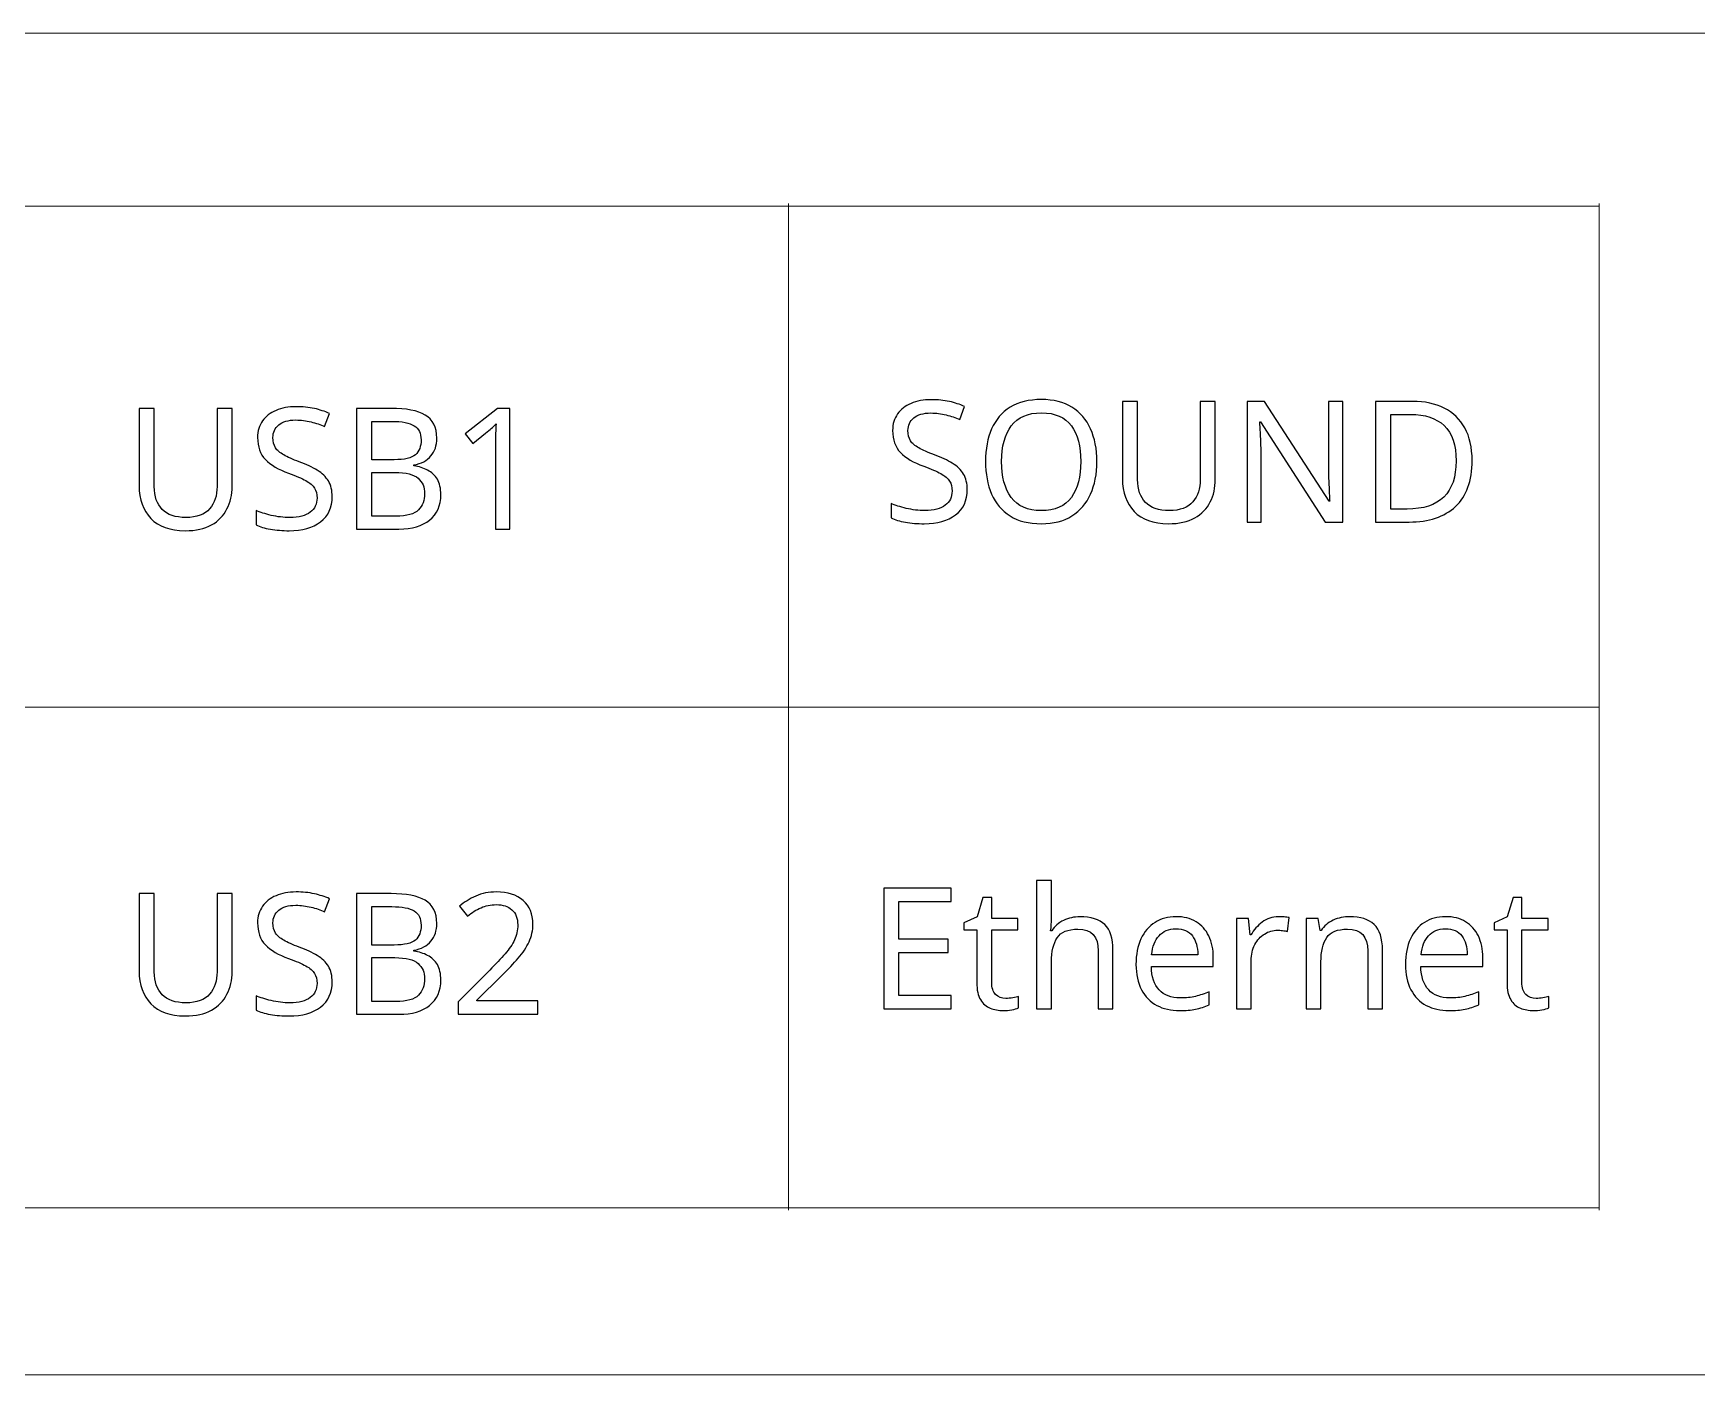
# Model space of a CAD drawing. Header units: inches. Extents: x -6.7 to 20.3, y -5.6 to 12.6.
# Drawn here: x -0.03 to 2.158, y 7.423 to 9.187 of the extents above; entities that cross this region are included whole.
import ezdxf

# ---------------------------------------------------------------- set-up
doc = ezdxf.new("R2010")
doc.units = ezdxf.units.IN
doc.header["$MEASUREMENT"] = 0
doc.layers.add('Layer 1', color=7, linetype='Continuous')

msp = doc.modelspace()

# ---------------------------------------------------------------- linework, layer by layer
at = {"layer": 'Layer 1', "color": 253, "lineweight": 18}
msp.add_lwpolyline([(-6.2482, 7.4233), (6.3502, 7.4233), (6.3502, 9.1872), (-6.2482, 9.1872), (-6.2482, 7.4233)], close=True, dxfattribs=at)
at = {"layer": 'Layer 1', "color": 250, "lineweight": 18}
for points, knots in [([(-1.9894, 8.9597), (-1.9894, 8.9597), (-1.9865, 8.9597), (-1.9865, 8.9597), (-1.9865, 8.9597), (-0.9831, 8.9597), (-0.9831, 8.9597), (-0.9831, 8.9597), (0.0204, 8.9597), (0.0204, 8.9597), (0.0204, 8.9597), (1.0238, 8.9597), (1.0238, 8.9597), (1.0238, 8.9597), (2.0273, 8.9597), (2.0273, 8.9597), (2.0273, 8.9597), (2.0302, 8.9597), (2.0302, 8.9597)], [0, 0, 0, 0, 0.166667, 0.166667, 0.166667, 0.333333, 0.333333, 0.333333, 0.5, 0.5, 0.5, 0.666667, 0.666667, 0.666667, 0.833333, 0.833333, 0.833333, 1, 1, 1, 1]), ([(0.9639, 7.6395), (0.9639, 7.6395), (0.9639, 7.6429), (0.9639, 7.6429), (0.9639, 7.6429), (0.9639, 8.3013), (0.9639, 8.3013), (0.9639, 8.3013), (0.9639, 8.9597), (0.9639, 8.9597), (0.9639, 8.9597), (0.9639, 8.9632), (0.9639, 8.9632)], [0, 0, 0, 0, 0.25, 0.25, 0.25, 0.5, 0.5, 0.5, 0.75, 0.75, 0.75, 1, 1, 1, 1]), ([(2.0302, 7.6395), (2.0302, 7.6395), (2.0302, 7.6429), (2.0302, 7.6429), (2.0302, 7.6429), (2.0302, 8.3013), (2.0302, 8.3013), (2.0302, 8.3013), (2.0302, 8.9597), (2.0302, 8.9597), (2.0302, 8.9597), (2.0302, 8.9632), (2.0302, 8.9632)], [0, 0, 0, 0, 0.25, 0.25, 0.25, 0.5, 0.5, 0.5, 0.75, 0.75, 0.75, 1, 1, 1, 1]), ([(-1.9894, 8.3013), (-1.9894, 8.3013), (-1.9865, 8.3013), (-1.9865, 8.3013), (-1.9865, 8.3013), (-0.9831, 8.3013), (-0.9831, 8.3013), (-0.9831, 8.3013), (0.0204, 8.3013), (0.0204, 8.3013), (0.0204, 8.3013), (1.0238, 8.3013), (1.0238, 8.3013), (1.0238, 8.3013), (2.0273, 8.3013), (2.0273, 8.3013), (2.0273, 8.3013), (2.0302, 8.3013), (2.0302, 8.3013)], [0, 0, 0, 0, 0.166667, 0.166667, 0.166667, 0.333333, 0.333333, 0.333333, 0.5, 0.5, 0.5, 0.666667, 0.666667, 0.666667, 0.833333, 0.833333, 0.833333, 1, 1, 1, 1]), ([(-1.9894, 7.6429), (-1.9894, 7.6429), (-1.9865, 7.6429), (-1.9865, 7.6429), (-1.9865, 7.6429), (-0.9831, 7.6429), (-0.9831, 7.6429), (-0.9831, 7.6429), (0.0204, 7.6429), (0.0204, 7.6429), (0.0204, 7.6429), (1.0238, 7.6429), (1.0238, 7.6429), (1.0238, 7.6429), (2.0273, 7.6429), (2.0273, 7.6429), (2.0273, 7.6429), (2.0302, 7.6429), (2.0302, 7.6429)], [0, 0, 0, 0, 0.166667, 0.166667, 0.166667, 0.333333, 0.333333, 0.333333, 0.5, 0.5, 0.5, 0.666667, 0.666667, 0.666667, 0.833333, 0.833333, 0.833333, 1, 1, 1, 1])]:
    msp.add_open_spline(points, degree=3, knots=knots, dxfattribs=at)
at = {"layer": 'Layer 1', "color": 250}
for points, knots in [([(0.2319, 8.5913), (0.2319, 8.5804), (0.2296, 8.5705), (0.2252, 8.5617), (0.2207, 8.5529), (0.214, 8.5459), (0.2049, 8.5408), (0.1957, 8.5357), (0.1842, 8.5331), (0.1701, 8.5331), (0.1504, 8.5331), (0.1354, 8.5385), (0.1251, 8.5492), (0.1148, 8.56), (0.1096, 8.5742), (0.1096, 8.5918), (0.1096, 8.5918), (0.1096, 8.694), (0.1096, 8.694), (0.1096, 8.694), (0.1296, 8.694), (0.1296, 8.694), (0.1296, 8.694), (0.1296, 8.5911), (0.1296, 8.5911), (0.1296, 8.5782), (0.1331, 8.5682), (0.14, 8.5611), (0.1469, 8.554), (0.1573, 8.5505), (0.1712, 8.5505), (0.1856, 8.5505), (0.196, 8.5543), (0.2024, 8.5619), (0.2089, 8.5695), (0.2121, 8.5793), (0.2121, 8.5913), (0.2121, 8.5913), (0.2121, 8.694), (0.2121, 8.694), (0.2121, 8.694), (0.2319, 8.694), (0.2319, 8.694), (0.2319, 8.694), (0.2319, 8.5913), (0.2319, 8.5913)], [0, 0, 0, 0, 0.066667, 0.066667, 0.066667, 0.133333, 0.133333, 0.133333, 0.2, 0.2, 0.2, 0.266667, 0.266667, 0.266667, 0.333333, 0.333333, 0.333333, 0.4, 0.4, 0.4, 0.466667, 0.466667, 0.466667, 0.533333, 0.533333, 0.533333, 0.6, 0.6, 0.6, 0.666667, 0.666667, 0.666667, 0.733333, 0.733333, 0.733333, 0.8, 0.8, 0.8, 0.866667, 0.866667, 0.866667, 0.933333, 0.933333, 0.933333, 1, 1, 1, 1]), ([(0.3636, 8.5778), (0.3636, 8.5637), (0.3585, 8.5527), (0.3483, 8.5449), (0.3381, 8.537), (0.3243, 8.5331), (0.307, 8.5331), (0.2981, 8.5331), (0.2899, 8.5338), (0.2823, 8.5351), (0.2747, 8.5365), (0.2684, 8.5383), (0.2634, 8.5407), (0.2634, 8.5407), (0.2634, 8.5598), (0.2634, 8.5598), (0.2687, 8.5574), (0.2754, 8.5553), (0.2833, 8.5533), (0.2912, 8.5514), (0.2994, 8.5505), (0.3079, 8.5505), (0.3197, 8.5505), (0.3286, 8.5527), (0.3346, 8.5573), (0.3406, 8.5619), (0.3436, 8.5682), (0.3436, 8.576), (0.3436, 8.5812), (0.3425, 8.5856), (0.3403, 8.5891), (0.3381, 8.5927), (0.3343, 8.596), (0.3289, 8.599), (0.3234, 8.602), (0.3159, 8.6053), (0.3063, 8.6087), (0.2928, 8.6136), (0.2826, 8.6196), (0.2757, 8.6267), (0.2689, 8.6338), (0.2654, 8.6435), (0.2654, 8.6558), (0.2654, 8.6642), (0.2676, 8.6715), (0.2719, 8.6775), (0.2762, 8.6835), (0.2821, 8.6881), (0.2897, 8.6913), (0.2974, 8.6946), (0.3062, 8.6962), (0.3161, 8.6962), (0.3248, 8.6962), (0.3328, 8.6954), (0.3401, 8.6938), (0.3473, 8.6922), (0.3539, 8.69), (0.3599, 8.6873), (0.3599, 8.6873), (0.3536, 8.6702), (0.3536, 8.6702), (0.3482, 8.6726), (0.3422, 8.6746), (0.3357, 8.6762), (0.3293, 8.6779), (0.3226, 8.6787), (0.3156, 8.6787), (0.3057, 8.6787), (0.2982, 8.6766), (0.2932, 8.6723), (0.2882, 8.6681), (0.2856, 8.6625), (0.2856, 8.6556), (0.2856, 8.6502), (0.2867, 8.6458), (0.289, 8.6422), (0.2912, 8.6387), (0.2948, 8.6355), (0.2999, 8.6327), (0.3049, 8.6299), (0.3117, 8.6268), (0.3203, 8.6236), (0.3296, 8.6202), (0.3375, 8.6165), (0.344, 8.6126), (0.3504, 8.6086), (0.3553, 8.6039), (0.3586, 8.5985), (0.362, 8.593), (0.3636, 8.5861), (0.3636, 8.5778)], [0, 0, 0, 0, 0.033333, 0.033333, 0.033333, 0.066667, 0.066667, 0.066667, 0.1, 0.1, 0.1, 0.133333, 0.133333, 0.133333, 0.166667, 0.166667, 0.166667, 0.2, 0.2, 0.2, 0.233333, 0.233333, 0.233333, 0.266667, 0.266667, 0.266667, 0.3, 0.3, 0.3, 0.333333, 0.333333, 0.333333, 0.366667, 0.366667, 0.366667, 0.4, 0.4, 0.4, 0.433333, 0.433333, 0.433333, 0.466667, 0.466667, 0.466667, 0.5, 0.5, 0.5, 0.533333, 0.533333, 0.533333, 0.566667, 0.566667, 0.566667, 0.6, 0.6, 0.6, 0.633333, 0.633333, 0.633333, 0.666667, 0.666667, 0.666667, 0.7, 0.7, 0.7, 0.733333, 0.733333, 0.733333, 0.766667, 0.766667, 0.766667, 0.8, 0.8, 0.8, 0.833333, 0.833333, 0.833333, 0.866667, 0.866667, 0.866667, 0.9, 0.9, 0.9, 0.933333, 0.933333, 0.933333, 0.966667, 0.966667, 0.966667, 1, 1, 1, 1]), ([(0.441, 8.694), (0.4608, 8.694), (0.4758, 8.6911), (0.486, 8.6852), (0.4961, 8.6794), (0.5012, 8.6692), (0.5012, 8.6547), (0.5012, 8.6453), (0.4986, 8.6376), (0.4934, 8.6315), (0.4882, 8.6253), (0.4807, 8.6213), (0.471, 8.6196), (0.471, 8.6196), (0.471, 8.6185), (0.471, 8.6185), (0.4776, 8.6174), (0.4837, 8.6155), (0.4891, 8.6127), (0.4945, 8.6099), (0.4987, 8.6059), (0.5019, 8.6007), (0.505, 8.5955), (0.5065, 8.5887), (0.5065, 8.5805), (0.5065, 8.5661), (0.5016, 8.555), (0.4917, 8.5471), (0.4819, 8.5393), (0.4684, 8.5353), (0.4514, 8.5353), (0.4514, 8.5353), (0.3956, 8.5353), (0.3956, 8.5353), (0.3956, 8.5353), (0.3956, 8.694), (0.3956, 8.694), (0.3956, 8.694), (0.441, 8.694), (0.441, 8.694)], [0, 0, 0, 0, 0.076923, 0.076923, 0.076923, 0.153846, 0.153846, 0.153846, 0.230769, 0.230769, 0.230769, 0.307692, 0.307692, 0.307692, 0.384615, 0.384615, 0.384615, 0.461538, 0.461538, 0.461538, 0.538462, 0.538462, 0.538462, 0.615385, 0.615385, 0.615385, 0.692308, 0.692308, 0.692308, 0.769231, 0.769231, 0.769231, 0.846154, 0.846154, 0.846154, 0.923077, 0.923077, 0.923077, 1, 1, 1, 1]), ([(0.5974, 8.5353), (0.5974, 8.5353), (0.5783, 8.5353), (0.5783, 8.5353), (0.5783, 8.5353), (0.5783, 8.6462), (0.5783, 8.6462), (0.5783, 8.6526), (0.5784, 8.6577), (0.5785, 8.6616), (0.5787, 8.6654), (0.5789, 8.6694), (0.5792, 8.6736), (0.5768, 8.6712), (0.5747, 8.6692), (0.5727, 8.6676), (0.5708, 8.6659), (0.5684, 8.6639), (0.5654, 8.6613), (0.5654, 8.6613), (0.5485, 8.6476), (0.5485, 8.6476), (0.5485, 8.6476), (0.5383, 8.6607), (0.5383, 8.6607), (0.5383, 8.6607), (0.5812, 8.694), (0.5812, 8.694), (0.5812, 8.694), (0.5974, 8.694), (0.5974, 8.694), (0.5974, 8.694), (0.5974, 8.5353), (0.5974, 8.5353)], [0, 0, 0, 0, 0.090909, 0.090909, 0.090909, 0.181818, 0.181818, 0.181818, 0.272727, 0.272727, 0.272727, 0.363636, 0.363636, 0.363636, 0.454545, 0.454545, 0.454545, 0.545455, 0.545455, 0.545455, 0.636364, 0.636364, 0.636364, 0.727273, 0.727273, 0.727273, 0.818182, 0.818182, 0.818182, 0.909091, 0.909091, 0.909091, 1, 1, 1, 1]), ([(1.1989, 8.587), (1.1989, 8.5729), (1.1938, 8.5619), (1.1836, 8.5541), (1.1734, 8.5462), (1.1596, 8.5423), (1.1422, 8.5423), (1.1334, 8.5423), (1.1251, 8.543), (1.1176, 8.5443), (1.11, 8.5456), (1.1037, 8.5475), (1.0987, 8.5499), (1.0987, 8.5499), (1.0987, 8.569), (1.0987, 8.569), (1.104, 8.5666), (1.1106, 8.5645), (1.1186, 8.5625), (1.1265, 8.5606), (1.1347, 8.5596), (1.1431, 8.5596), (1.155, 8.5596), (1.1639, 8.5619), (1.1699, 8.5665), (1.1759, 8.5711), (1.1789, 8.5774), (1.1789, 8.5852), (1.1789, 8.5904), (1.1778, 8.5948), (1.1756, 8.5983), (1.1734, 8.6019), (1.1695, 8.6052), (1.1641, 8.6082), (1.1587, 8.6112), (1.1512, 8.6145), (1.1416, 8.6179), (1.1281, 8.6228), (1.1179, 8.6288), (1.111, 8.6359), (1.1041, 8.643), (1.1007, 8.6527), (1.1007, 8.665), (1.1007, 8.6734), (1.1028, 8.6806), (1.1071, 8.6866), (1.1114, 8.6926), (1.1174, 8.6973), (1.125, 8.7005), (1.1326, 8.7038), (1.1414, 8.7054), (1.1514, 8.7054), (1.1601, 8.7054), (1.1681, 8.7046), (1.1754, 8.703), (1.1826, 8.7014), (1.1892, 8.6992), (1.1951, 8.6965), (1.1951, 8.6965), (1.1889, 8.6794), (1.1889, 8.6794), (1.1834, 8.6818), (1.1775, 8.6838), (1.171, 8.6854), (1.1646, 8.6871), (1.1579, 8.6879), (1.1509, 8.6879), (1.141, 8.6879), (1.1335, 8.6858), (1.1285, 8.6815), (1.1234, 8.6773), (1.1209, 8.6717), (1.1209, 8.6648), (1.1209, 8.6594), (1.122, 8.655), (1.1242, 8.6514), (1.1265, 8.6479), (1.1301, 8.6447), (1.1351, 8.6419), (1.1402, 8.6391), (1.147, 8.636), (1.1556, 8.6328), (1.1649, 8.6294), (1.1728, 8.6257), (1.1792, 8.6218), (1.1857, 8.6178), (1.1906, 8.6131), (1.1939, 8.6076), (1.1972, 8.6022), (1.1989, 8.5953), (1.1989, 8.587)], [0, 0, 0, 0, 0.033333, 0.033333, 0.033333, 0.066667, 0.066667, 0.066667, 0.1, 0.1, 0.1, 0.133333, 0.133333, 0.133333, 0.166667, 0.166667, 0.166667, 0.2, 0.2, 0.2, 0.233333, 0.233333, 0.233333, 0.266667, 0.266667, 0.266667, 0.3, 0.3, 0.3, 0.333333, 0.333333, 0.333333, 0.366667, 0.366667, 0.366667, 0.4, 0.4, 0.4, 0.433333, 0.433333, 0.433333, 0.466667, 0.466667, 0.466667, 0.5, 0.5, 0.5, 0.533333, 0.533333, 0.533333, 0.566667, 0.566667, 0.566667, 0.6, 0.6, 0.6, 0.633333, 0.633333, 0.633333, 0.666667, 0.666667, 0.666667, 0.7, 0.7, 0.7, 0.733333, 0.733333, 0.733333, 0.766667, 0.766667, 0.766667, 0.8, 0.8, 0.8, 0.833333, 0.833333, 0.833333, 0.866667, 0.866667, 0.866667, 0.9, 0.9, 0.9, 0.933333, 0.933333, 0.933333, 0.966667, 0.966667, 0.966667, 1, 1, 1, 1]), ([(1.3694, 8.6241), (1.3694, 8.6076), (1.3666, 8.5933), (1.361, 8.5811), (1.3555, 8.5689), (1.3473, 8.5594), (1.3365, 8.5525), (1.3256, 8.5457), (1.3122, 8.5423), (1.2962, 8.5423), (1.2798, 8.5423), (1.2661, 8.5457), (1.2552, 8.5525), (1.2444, 8.5594), (1.2362, 8.5689), (1.2309, 8.5812), (1.2256, 8.5935), (1.2229, 8.6079), (1.2229, 8.6243), (1.2229, 8.6406), (1.2256, 8.6548), (1.2309, 8.667), (1.2362, 8.6791), (1.2444, 8.6886), (1.2552, 8.6954), (1.2661, 8.7022), (1.2799, 8.7056), (1.2965, 8.7056), (1.3123, 8.7056), (1.3256, 8.7023), (1.3365, 8.6955), (1.3473, 8.6888), (1.3555, 8.6793), (1.361, 8.6671), (1.3666, 8.6549), (1.3694, 8.6405), (1.3694, 8.6241)], [0, 0, 0, 0, 0.083333, 0.083333, 0.083333, 0.166667, 0.166667, 0.166667, 0.25, 0.25, 0.25, 0.333333, 0.333333, 0.333333, 0.416667, 0.416667, 0.416667, 0.5, 0.5, 0.5, 0.583333, 0.583333, 0.583333, 0.666667, 0.666667, 0.666667, 0.75, 0.75, 0.75, 0.833333, 0.833333, 0.833333, 0.916667, 0.916667, 0.916667, 1, 1, 1, 1]), ([(1.244, 8.6241), (1.244, 8.6041), (1.2482, 8.5884), (1.2567, 8.5769), (1.2651, 8.5654), (1.2783, 8.5596), (1.2962, 8.5596), (1.3143, 8.5596), (1.3275, 8.5654), (1.3358, 8.5769), (1.3441, 8.5884), (1.3482, 8.6041), (1.3482, 8.6241), (1.3482, 8.6441), (1.3441, 8.6598), (1.3358, 8.6711), (1.3275, 8.6824), (1.3144, 8.6881), (1.2965, 8.6881), (1.2785, 8.6881), (1.2653, 8.6824), (1.2568, 8.6711), (1.2483, 8.6598), (1.244, 8.6441), (1.244, 8.6241)], [0, 0, 0, 0, 0.125, 0.125, 0.125, 0.25, 0.25, 0.25, 0.375, 0.375, 0.375, 0.5, 0.5, 0.5, 0.625, 0.625, 0.625, 0.75, 0.75, 0.75, 0.875, 0.875, 0.875, 1, 1, 1, 1]), ([(1.5251, 8.6005), (1.5251, 8.5896), (1.5229, 8.5797), (1.5185, 8.5709), (1.514, 8.5621), (1.5072, 8.5551), (1.4981, 8.55), (1.489, 8.5449), (1.4774, 8.5423), (1.4634, 8.5423), (1.4436, 8.5423), (1.4286, 8.5477), (1.4184, 8.5584), (1.4081, 8.5692), (1.4029, 8.5834), (1.4029, 8.601), (1.4029, 8.601), (1.4029, 8.7032), (1.4029, 8.7032), (1.4029, 8.7032), (1.4229, 8.7032), (1.4229, 8.7032), (1.4229, 8.7032), (1.4229, 8.6003), (1.4229, 8.6003), (1.4229, 8.5874), (1.4264, 8.5774), (1.4332, 8.5703), (1.4401, 8.5632), (1.4505, 8.5596), (1.4645, 8.5596), (1.4788, 8.5596), (1.4892, 8.5635), (1.4957, 8.5711), (1.5021, 8.5787), (1.5054, 8.5885), (1.5054, 8.6005), (1.5054, 8.6005), (1.5054, 8.7032), (1.5054, 8.7032), (1.5054, 8.7032), (1.5251, 8.7032), (1.5251, 8.7032), (1.5251, 8.7032), (1.5251, 8.6005), (1.5251, 8.6005)], [0, 0, 0, 0, 0.066667, 0.066667, 0.066667, 0.133333, 0.133333, 0.133333, 0.2, 0.2, 0.2, 0.266667, 0.266667, 0.266667, 0.333333, 0.333333, 0.333333, 0.4, 0.4, 0.4, 0.466667, 0.466667, 0.466667, 0.533333, 0.533333, 0.533333, 0.6, 0.6, 0.6, 0.666667, 0.666667, 0.666667, 0.733333, 0.733333, 0.733333, 0.8, 0.8, 0.8, 0.866667, 0.866667, 0.866667, 0.933333, 0.933333, 0.933333, 1, 1, 1, 1]), ([(1.6927, 8.5445), (1.6927, 8.5445), (1.6694, 8.5445), (1.6694, 8.5445), (1.6694, 8.5445), (1.5845, 8.6763), (1.5845, 8.6763), (1.5845, 8.6763), (1.5836, 8.6763), (1.5836, 8.6763), (1.5839, 8.6711), (1.5842, 8.6647), (1.5847, 8.657), (1.5851, 8.6493), (1.5854, 8.6414), (1.5854, 8.6332), (1.5854, 8.6332), (1.5854, 8.5445), (1.5854, 8.5445), (1.5854, 8.5445), (1.5669, 8.5445), (1.5669, 8.5445), (1.5669, 8.5445), (1.5669, 8.7032), (1.5669, 8.7032), (1.5669, 8.7032), (1.59, 8.7032), (1.59, 8.7032), (1.59, 8.7032), (1.6747, 8.5719), (1.6747, 8.5719), (1.6747, 8.5719), (1.6756, 8.5719), (1.6756, 8.5719), (1.6754, 8.5742), (1.6752, 8.5778), (1.675, 8.5825), (1.6748, 8.5873), (1.6746, 8.5925), (1.6744, 8.5981), (1.6741, 8.6037), (1.674, 8.6089), (1.674, 8.6136), (1.674, 8.6136), (1.674, 8.7032), (1.674, 8.7032), (1.674, 8.7032), (1.6927, 8.7032), (1.6927, 8.7032), (1.6927, 8.7032), (1.6927, 8.5445), (1.6927, 8.5445)], [0, 0, 0, 0, 0.058824, 0.058824, 0.058824, 0.117647, 0.117647, 0.117647, 0.176471, 0.176471, 0.176471, 0.235294, 0.235294, 0.235294, 0.294118, 0.294118, 0.294118, 0.352941, 0.352941, 0.352941, 0.411765, 0.411765, 0.411765, 0.470588, 0.470588, 0.470588, 0.529412, 0.529412, 0.529412, 0.588235, 0.588235, 0.588235, 0.647059, 0.647059, 0.647059, 0.705882, 0.705882, 0.705882, 0.764706, 0.764706, 0.764706, 0.823529, 0.823529, 0.823529, 0.882353, 0.882353, 0.882353, 0.941176, 0.941176, 0.941176, 1, 1, 1, 1]), ([(1.8629, 8.6254), (1.8629, 8.5986), (1.8556, 8.5784), (1.841, 8.5649), (1.8264, 8.5513), (1.8061, 8.5445), (1.78, 8.5445), (1.78, 8.5445), (1.7358, 8.5445), (1.7358, 8.5445), (1.7358, 8.5445), (1.7358, 8.7032), (1.7358, 8.7032), (1.7358, 8.7032), (1.7847, 8.7032), (1.7847, 8.7032), (1.8007, 8.7032), (1.8145, 8.7002), (1.8262, 8.6943), (1.8379, 8.6884), (1.847, 8.6797), (1.8533, 8.6682), (1.8597, 8.6567), (1.8629, 8.6425), (1.8629, 8.6254)], [0, 0, 0, 0, 0.125, 0.125, 0.125, 0.25, 0.25, 0.25, 0.375, 0.375, 0.375, 0.5, 0.5, 0.5, 0.625, 0.625, 0.625, 0.75, 0.75, 0.75, 0.875, 0.875, 0.875, 1, 1, 1, 1]), ([(1.8418, 8.6248), (1.8418, 8.6459), (1.8366, 8.6615), (1.8261, 8.6713), (1.8157, 8.6812), (1.8009, 8.6861), (1.7818, 8.6861), (1.7818, 8.6861), (1.7558, 8.6861), (1.7558, 8.6861), (1.7558, 8.6861), (1.7558, 8.5616), (1.7558, 8.5616), (1.7558, 8.5616), (1.7773, 8.5616), (1.7773, 8.5616), (1.8203, 8.5616), (1.8418, 8.5827), (1.8418, 8.6248)], [0, 0, 0, 0, 0.166667, 0.166667, 0.166667, 0.333333, 0.333333, 0.333333, 0.5, 0.5, 0.5, 0.666667, 0.666667, 0.666667, 0.833333, 0.833333, 0.833333, 1, 1, 1, 1]), ([(0.445, 8.6265), (0.4586, 8.6265), (0.4679, 8.6286), (0.473, 8.633), (0.478, 8.6374), (0.4805, 8.6439), (0.4805, 8.6525), (0.4805, 8.6612), (0.4774, 8.6675), (0.4713, 8.6712), (0.4652, 8.675), (0.4553, 8.6769), (0.4419, 8.6769), (0.4419, 8.6769), (0.4156, 8.6769), (0.4156, 8.6769), (0.4156, 8.6769), (0.4156, 8.6265), (0.4156, 8.6265), (0.4156, 8.6265), (0.445, 8.6265), (0.445, 8.6265)], [0, 0, 0, 0, 0.142857, 0.142857, 0.142857, 0.285714, 0.285714, 0.285714, 0.428571, 0.428571, 0.428571, 0.571429, 0.571429, 0.571429, 0.714286, 0.714286, 0.714286, 0.857143, 0.857143, 0.857143, 1, 1, 1, 1]), ([(0.4156, 8.6098), (0.4156, 8.6098), (0.4156, 8.5522), (0.4156, 8.5522), (0.4156, 8.5522), (0.4476, 8.5522), (0.4476, 8.5522), (0.4617, 8.5522), (0.4715, 8.555), (0.477, 8.5605), (0.4824, 8.5659), (0.4852, 8.5731), (0.4852, 8.582), (0.4852, 8.5903), (0.4823, 8.597), (0.4766, 8.6021), (0.4709, 8.6072), (0.4607, 8.6098), (0.4461, 8.6098), (0.4461, 8.6098), (0.4156, 8.6098), (0.4156, 8.6098)], [0, 0, 0, 0, 0.142857, 0.142857, 0.142857, 0.285714, 0.285714, 0.285714, 0.428571, 0.428571, 0.428571, 0.571429, 0.571429, 0.571429, 0.714286, 0.714286, 0.714286, 0.857143, 0.857143, 0.857143, 1, 1, 1, 1]), ([(0.2319, 7.9532), (0.2319, 7.9423), (0.2296, 7.9324), (0.2252, 7.9236), (0.2207, 7.9147), (0.214, 7.9078), (0.2049, 7.9027), (0.1957, 7.8976), (0.1842, 7.895), (0.1701, 7.895), (0.1504, 7.895), (0.1354, 7.9004), (0.1251, 7.9111), (0.1148, 7.9219), (0.1096, 7.936), (0.1096, 7.9537), (0.1096, 7.9537), (0.1096, 8.0559), (0.1096, 8.0559), (0.1096, 8.0559), (0.1296, 8.0559), (0.1296, 8.0559), (0.1296, 8.0559), (0.1296, 7.953), (0.1296, 7.953), (0.1296, 7.9401), (0.1331, 7.9301), (0.14, 7.923), (0.1469, 7.9159), (0.1573, 7.9123), (0.1712, 7.9123), (0.1856, 7.9123), (0.196, 7.9161), (0.2024, 7.9238), (0.2089, 7.9314), (0.2121, 7.9412), (0.2121, 7.9532), (0.2121, 7.9532), (0.2121, 8.0559), (0.2121, 8.0559), (0.2121, 8.0559), (0.2319, 8.0559), (0.2319, 8.0559), (0.2319, 8.0559), (0.2319, 7.9532), (0.2319, 7.9532)], [0, 0, 0, 0, 0.066667, 0.066667, 0.066667, 0.133333, 0.133333, 0.133333, 0.2, 0.2, 0.2, 0.266667, 0.266667, 0.266667, 0.333333, 0.333333, 0.333333, 0.4, 0.4, 0.4, 0.466667, 0.466667, 0.466667, 0.533333, 0.533333, 0.533333, 0.6, 0.6, 0.6, 0.666667, 0.666667, 0.666667, 0.733333, 0.733333, 0.733333, 0.8, 0.8, 0.8, 0.866667, 0.866667, 0.866667, 0.933333, 0.933333, 0.933333, 1, 1, 1, 1]), ([(0.3636, 7.9397), (0.3636, 7.9256), (0.3585, 7.9146), (0.3483, 7.9068), (0.3381, 7.8989), (0.3243, 7.895), (0.307, 7.895), (0.2981, 7.895), (0.2899, 7.8957), (0.2823, 7.897), (0.2747, 7.8983), (0.2684, 7.9002), (0.2634, 7.9026), (0.2634, 7.9026), (0.2634, 7.9217), (0.2634, 7.9217), (0.2687, 7.9193), (0.2754, 7.9171), (0.2833, 7.9152), (0.2912, 7.9133), (0.2994, 7.9123), (0.3079, 7.9123), (0.3197, 7.9123), (0.3286, 7.9146), (0.3346, 7.9192), (0.3406, 7.9238), (0.3436, 7.93), (0.3436, 7.9379), (0.3436, 7.9431), (0.3425, 7.9474), (0.3403, 7.951), (0.3381, 7.9546), (0.3343, 7.9579), (0.3289, 7.9609), (0.3234, 7.9639), (0.3159, 7.9671), (0.3063, 7.9706), (0.2928, 7.9754), (0.2826, 7.9814), (0.2757, 7.9886), (0.2689, 7.9957), (0.2654, 8.0054), (0.2654, 8.0177), (0.2654, 8.0261), (0.2676, 8.0333), (0.2719, 8.0393), (0.2762, 8.0453), (0.2821, 8.05), (0.2897, 8.0532), (0.2974, 8.0565), (0.3062, 8.0581), (0.3161, 8.0581), (0.3248, 8.0581), (0.3328, 8.0573), (0.3401, 8.0557), (0.3473, 8.054), (0.3539, 8.0519), (0.3599, 8.0492), (0.3599, 8.0492), (0.3536, 8.0321), (0.3536, 8.0321), (0.3482, 8.0345), (0.3422, 8.0365), (0.3357, 8.0381), (0.3293, 8.0397), (0.3226, 8.0406), (0.3156, 8.0406), (0.3057, 8.0406), (0.2982, 8.0384), (0.2932, 8.0342), (0.2882, 8.03), (0.2856, 8.0244), (0.2856, 8.0174), (0.2856, 8.0121), (0.2867, 8.0077), (0.289, 8.0041), (0.2912, 8.0006), (0.2948, 7.9974), (0.2999, 7.9946), (0.3049, 7.9917), (0.3117, 7.9887), (0.3203, 7.9854), (0.3296, 7.982), (0.3375, 7.9784), (0.344, 7.9744), (0.3504, 7.9705), (0.3553, 7.9658), (0.3586, 7.9603), (0.362, 7.9549), (0.3636, 7.948), (0.3636, 7.9397)], [0, 0, 0, 0, 0.033333, 0.033333, 0.033333, 0.066667, 0.066667, 0.066667, 0.1, 0.1, 0.1, 0.133333, 0.133333, 0.133333, 0.166667, 0.166667, 0.166667, 0.2, 0.2, 0.2, 0.233333, 0.233333, 0.233333, 0.266667, 0.266667, 0.266667, 0.3, 0.3, 0.3, 0.333333, 0.333333, 0.333333, 0.366667, 0.366667, 0.366667, 0.4, 0.4, 0.4, 0.433333, 0.433333, 0.433333, 0.466667, 0.466667, 0.466667, 0.5, 0.5, 0.5, 0.533333, 0.533333, 0.533333, 0.566667, 0.566667, 0.566667, 0.6, 0.6, 0.6, 0.633333, 0.633333, 0.633333, 0.666667, 0.666667, 0.666667, 0.7, 0.7, 0.7, 0.733333, 0.733333, 0.733333, 0.766667, 0.766667, 0.766667, 0.8, 0.8, 0.8, 0.833333, 0.833333, 0.833333, 0.866667, 0.866667, 0.866667, 0.9, 0.9, 0.9, 0.933333, 0.933333, 0.933333, 0.966667, 0.966667, 0.966667, 1, 1, 1, 1]), ([(0.441, 8.0559), (0.4608, 8.0559), (0.4758, 8.053), (0.486, 8.0471), (0.4961, 8.0413), (0.5012, 8.0311), (0.5012, 8.0166), (0.5012, 8.0072), (0.4986, 7.9995), (0.4934, 7.9933), (0.4882, 7.9872), (0.4807, 7.9832), (0.471, 7.9814), (0.471, 7.9814), (0.471, 7.9803), (0.471, 7.9803), (0.4776, 7.9793), (0.4837, 7.9774), (0.4891, 7.9746), (0.4945, 7.9717), (0.4987, 7.9677), (0.5019, 7.9626), (0.505, 7.9574), (0.5065, 7.9506), (0.5065, 7.9423), (0.5065, 7.928), (0.5016, 7.9169), (0.4917, 7.909), (0.4819, 7.9011), (0.4684, 7.8972), (0.4514, 7.8972), (0.4514, 7.8972), (0.3956, 7.8972), (0.3956, 7.8972), (0.3956, 7.8972), (0.3956, 8.0559), (0.3956, 8.0559), (0.3956, 8.0559), (0.441, 8.0559), (0.441, 8.0559)], [0, 0, 0, 0, 0.076923, 0.076923, 0.076923, 0.153846, 0.153846, 0.153846, 0.230769, 0.230769, 0.230769, 0.307692, 0.307692, 0.307692, 0.384615, 0.384615, 0.384615, 0.461538, 0.461538, 0.461538, 0.538462, 0.538462, 0.538462, 0.615385, 0.615385, 0.615385, 0.692308, 0.692308, 0.692308, 0.769231, 0.769231, 0.769231, 0.846154, 0.846154, 0.846154, 0.923077, 0.923077, 0.923077, 1, 1, 1, 1]), ([(0.6341, 7.8972), (0.6341, 7.8972), (0.5292, 7.8972), (0.5292, 7.8972), (0.5292, 7.8972), (0.5292, 7.9134), (0.5292, 7.9134), (0.5292, 7.9134), (0.5707, 7.9554), (0.5707, 7.9554), (0.5787, 7.9634), (0.5855, 7.9706), (0.591, 7.9768), (0.5964, 7.983), (0.6006, 7.9891), (0.6034, 7.9951), (0.6062, 8.0011), (0.6076, 8.0077), (0.6076, 8.0148), (0.6076, 8.0235), (0.605, 8.0301), (0.5999, 8.0347), (0.5947, 8.0392), (0.5879, 8.0414), (0.5796, 8.0414), (0.5719, 8.0414), (0.5652, 8.0401), (0.5593, 8.0374), (0.5534, 8.0348), (0.5475, 8.0311), (0.5414, 8.0263), (0.5414, 8.0263), (0.531, 8.0394), (0.531, 8.0394), (0.5372, 8.0446), (0.5443, 8.049), (0.5524, 8.0527), (0.5605, 8.0563), (0.5696, 8.0581), (0.5796, 8.0581), (0.5944, 8.0581), (0.6062, 8.0544), (0.6147, 8.0469), (0.6233, 8.0394), (0.6276, 8.0291), (0.6276, 8.0159), (0.6276, 8.0076), (0.6259, 7.9998), (0.6225, 7.9926), (0.6191, 7.9853), (0.6144, 7.9781), (0.6083, 7.9711), (0.6022, 7.9641), (0.5951, 7.9566), (0.587, 7.9486), (0.587, 7.9486), (0.5539, 7.9159), (0.5539, 7.9159), (0.5539, 7.9159), (0.5539, 7.915), (0.5539, 7.915), (0.5539, 7.915), (0.6341, 7.915), (0.6341, 7.915), (0.6341, 7.915), (0.6341, 7.8972), (0.6341, 7.8972)], [0, 0, 0, 0, 0.045455, 0.045455, 0.045455, 0.090909, 0.090909, 0.090909, 0.136364, 0.136364, 0.136364, 0.181818, 0.181818, 0.181818, 0.227273, 0.227273, 0.227273, 0.272727, 0.272727, 0.272727, 0.318182, 0.318182, 0.318182, 0.363636, 0.363636, 0.363636, 0.409091, 0.409091, 0.409091, 0.454545, 0.454545, 0.454545, 0.5, 0.5, 0.5, 0.545455, 0.545455, 0.545455, 0.590909, 0.590909, 0.590909, 0.636364, 0.636364, 0.636364, 0.681818, 0.681818, 0.681818, 0.727273, 0.727273, 0.727273, 0.772727, 0.772727, 0.772727, 0.818182, 0.818182, 0.818182, 0.863636, 0.863636, 0.863636, 0.909091, 0.909091, 0.909091, 0.954545, 0.954545, 0.954545, 1, 1, 1, 1]), ([(1.1777, 7.9043), (1.1777, 7.9043), (1.089, 7.9043), (1.089, 7.9043), (1.089, 7.9043), (1.089, 8.0629), (1.089, 8.0629), (1.089, 8.0629), (1.1777, 8.0629), (1.1777, 8.0629), (1.1777, 8.0629), (1.1777, 8.0454), (1.1777, 8.0454), (1.1777, 8.0454), (1.109, 8.0454), (1.109, 8.0454), (1.109, 8.0454), (1.109, 7.9958), (1.109, 7.9958), (1.109, 7.9958), (1.1737, 7.9958), (1.1737, 7.9958), (1.1737, 7.9958), (1.1737, 7.9785), (1.1737, 7.9785), (1.1737, 7.9785), (1.109, 7.9785), (1.109, 7.9785), (1.109, 7.9785), (1.109, 7.9218), (1.109, 7.9218), (1.109, 7.9218), (1.1777, 7.9218), (1.1777, 7.9218), (1.1777, 7.9218), (1.1777, 7.9043), (1.1777, 7.9043)], [0, 0, 0, 0, 0.083333, 0.083333, 0.083333, 0.166667, 0.166667, 0.166667, 0.25, 0.25, 0.25, 0.333333, 0.333333, 0.333333, 0.416667, 0.416667, 0.416667, 0.5, 0.5, 0.5, 0.583333, 0.583333, 0.583333, 0.666667, 0.666667, 0.666667, 0.75, 0.75, 0.75, 0.833333, 0.833333, 0.833333, 0.916667, 0.916667, 0.916667, 1, 1, 1, 1]), ([(1.3097, 8.0236), (1.3097, 8.0177), (1.3093, 8.0121), (1.3085, 8.0069), (1.3085, 8.0069), (1.3099, 8.0069), (1.3099, 8.0069), (1.3137, 8.013), (1.3189, 8.0176), (1.3255, 8.0207), (1.3321, 8.0238), (1.3393, 8.0254), (1.347, 8.0254), (1.3615, 8.0254), (1.3724, 8.0219), (1.3797, 8.0151), (1.3869, 8.0082), (1.3905, 7.9971), (1.3905, 7.9818), (1.3905, 7.9818), (1.3905, 7.9043), (1.3905, 7.9043), (1.3905, 7.9043), (1.3712, 7.9043), (1.3712, 7.9043), (1.3712, 7.9043), (1.3712, 7.9805), (1.3712, 7.9805), (1.3712, 7.9996), (1.3623, 8.0092), (1.3445, 8.0092), (1.3312, 8.0092), (1.3221, 8.0054), (1.3171, 7.9979), (1.3121, 7.9905), (1.3097, 7.9798), (1.3097, 7.9658), (1.3097, 7.9658), (1.3097, 7.9043), (1.3097, 7.9043), (1.3097, 7.9043), (1.2901, 7.9043), (1.2901, 7.9043), (1.2901, 7.9043), (1.2901, 8.0732), (1.2901, 8.0732), (1.2901, 8.0732), (1.3097, 8.0732), (1.3097, 8.0732), (1.3097, 8.0732), (1.3097, 8.0236), (1.3097, 8.0236)], [0, 0, 0, 0, 0.058824, 0.058824, 0.058824, 0.117647, 0.117647, 0.117647, 0.176471, 0.176471, 0.176471, 0.235294, 0.235294, 0.235294, 0.294118, 0.294118, 0.294118, 0.352941, 0.352941, 0.352941, 0.411765, 0.411765, 0.411765, 0.470588, 0.470588, 0.470588, 0.529412, 0.529412, 0.529412, 0.588235, 0.588235, 0.588235, 0.647059, 0.647059, 0.647059, 0.705882, 0.705882, 0.705882, 0.764706, 0.764706, 0.764706, 0.823529, 0.823529, 0.823529, 0.882353, 0.882353, 0.882353, 0.941176, 0.941176, 0.941176, 1, 1, 1, 1]), ([(0.445, 7.9883), (0.4586, 7.9883), (0.4679, 7.9905), (0.473, 7.9949), (0.478, 7.9993), (0.4805, 8.0057), (0.4805, 8.0143), (0.4805, 8.0231), (0.4774, 8.0293), (0.4713, 8.0331), (0.4652, 8.0369), (0.4553, 8.0388), (0.4419, 8.0388), (0.4419, 8.0388), (0.4156, 8.0388), (0.4156, 8.0388), (0.4156, 8.0388), (0.4156, 7.9883), (0.4156, 7.9883), (0.4156, 7.9883), (0.445, 7.9883), (0.445, 7.9883)], [0, 0, 0, 0, 0.142857, 0.142857, 0.142857, 0.285714, 0.285714, 0.285714, 0.428571, 0.428571, 0.428571, 0.571429, 0.571429, 0.571429, 0.714286, 0.714286, 0.714286, 0.857143, 0.857143, 0.857143, 1, 1, 1, 1]), ([(1.2497, 7.9181), (1.2526, 7.9181), (1.2557, 7.9183), (1.2588, 7.9188), (1.2619, 7.9194), (1.2644, 7.9199), (1.2663, 7.9205), (1.2663, 7.9205), (1.2663, 7.9056), (1.2663, 7.9056), (1.2642, 7.9046), (1.2613, 7.9037), (1.2574, 7.9031), (1.2536, 7.9024), (1.2499, 7.9021), (1.2463, 7.9021), (1.2401, 7.9021), (1.2344, 7.9031), (1.2291, 7.9053), (1.2238, 7.9074), (1.2196, 7.9112), (1.2163, 7.9165), (1.2131, 7.9218), (1.2114, 7.9293), (1.2114, 7.9389), (1.2114, 7.9389), (1.2114, 8.0083), (1.2114, 8.0083), (1.2114, 8.0083), (1.1945, 8.0083), (1.1945, 8.0083), (1.1945, 8.0083), (1.1945, 8.0176), (1.1945, 8.0176), (1.1945, 8.0176), (1.2117, 8.0254), (1.2117, 8.0254), (1.2117, 8.0254), (1.2194, 8.0507), (1.2194, 8.0507), (1.2194, 8.0507), (1.231, 8.0507), (1.231, 8.0507), (1.231, 8.0507), (1.231, 8.0234), (1.231, 8.0234), (1.231, 8.0234), (1.2654, 8.0234), (1.2654, 8.0234), (1.2654, 8.0234), (1.2654, 8.0083), (1.2654, 8.0083), (1.2654, 8.0083), (1.231, 8.0083), (1.231, 8.0083), (1.231, 8.0083), (1.231, 7.9394), (1.231, 7.9394), (1.231, 7.9321), (1.2327, 7.9268), (1.2362, 7.9233), (1.2397, 7.9198), (1.2442, 7.9181), (1.2497, 7.9181)], [0, 0, 0, 0, 0.047619, 0.047619, 0.047619, 0.095238, 0.095238, 0.095238, 0.142857, 0.142857, 0.142857, 0.190476, 0.190476, 0.190476, 0.238095, 0.238095, 0.238095, 0.285714, 0.285714, 0.285714, 0.333333, 0.333333, 0.333333, 0.380952, 0.380952, 0.380952, 0.428571, 0.428571, 0.428571, 0.47619, 0.47619, 0.47619, 0.52381, 0.52381, 0.52381, 0.571429, 0.571429, 0.571429, 0.619048, 0.619048, 0.619048, 0.666667, 0.666667, 0.666667, 0.714286, 0.714286, 0.714286, 0.761905, 0.761905, 0.761905, 0.809524, 0.809524, 0.809524, 0.857143, 0.857143, 0.857143, 0.904762, 0.904762, 0.904762, 0.952381, 0.952381, 0.952381, 1, 1, 1, 1]), ([(1.947, 7.9181), (1.9499, 7.9181), (1.953, 7.9183), (1.9561, 7.9188), (1.9592, 7.9194), (1.9617, 7.9199), (1.9636, 7.9205), (1.9636, 7.9205), (1.9636, 7.9056), (1.9636, 7.9056), (1.9616, 7.9046), (1.9586, 7.9037), (1.9548, 7.9031), (1.9509, 7.9024), (1.9472, 7.9021), (1.9436, 7.9021), (1.9374, 7.9021), (1.9317, 7.9031), (1.9264, 7.9053), (1.9212, 7.9074), (1.9169, 7.9112), (1.9136, 7.9165), (1.9104, 7.9218), (1.9088, 7.9293), (1.9088, 7.9389), (1.9088, 7.9389), (1.9088, 8.0083), (1.9088, 8.0083), (1.9088, 8.0083), (1.8919, 8.0083), (1.8919, 8.0083), (1.8919, 8.0083), (1.8919, 8.0176), (1.8919, 8.0176), (1.8919, 8.0176), (1.909, 8.0254), (1.909, 8.0254), (1.909, 8.0254), (1.9168, 8.0507), (1.9168, 8.0507), (1.9168, 8.0507), (1.9283, 8.0507), (1.9283, 8.0507), (1.9283, 8.0507), (1.9283, 8.0234), (1.9283, 8.0234), (1.9283, 8.0234), (1.9628, 8.0234), (1.9628, 8.0234), (1.9628, 8.0234), (1.9628, 8.0083), (1.9628, 8.0083), (1.9628, 8.0083), (1.9283, 8.0083), (1.9283, 8.0083), (1.9283, 8.0083), (1.9283, 7.9394), (1.9283, 7.9394), (1.9283, 7.9321), (1.93, 7.9268), (1.9335, 7.9233), (1.937, 7.9198), (1.9415, 7.9181), (1.947, 7.9181)], [0, 0, 0, 0, 0.047619, 0.047619, 0.047619, 0.095238, 0.095238, 0.095238, 0.142857, 0.142857, 0.142857, 0.190476, 0.190476, 0.190476, 0.238095, 0.238095, 0.238095, 0.285714, 0.285714, 0.285714, 0.333333, 0.333333, 0.333333, 0.380952, 0.380952, 0.380952, 0.428571, 0.428571, 0.428571, 0.47619, 0.47619, 0.47619, 0.52381, 0.52381, 0.52381, 0.571429, 0.571429, 0.571429, 0.619048, 0.619048, 0.619048, 0.666667, 0.666667, 0.666667, 0.714286, 0.714286, 0.714286, 0.761905, 0.761905, 0.761905, 0.809524, 0.809524, 0.809524, 0.857143, 0.857143, 0.857143, 0.904762, 0.904762, 0.904762, 0.952381, 0.952381, 0.952381, 1, 1, 1, 1]), ([(1.4734, 8.0256), (1.4836, 8.0256), (1.4924, 8.0234), (1.4998, 8.0189), (1.5071, 8.0145), (1.5127, 8.0082), (1.5166, 8.0002), (1.5206, 7.9921), (1.5225, 7.9826), (1.5225, 7.9718), (1.5225, 7.9718), (1.5225, 7.9601), (1.5225, 7.9601), (1.5225, 7.9601), (1.441, 7.9601), (1.441, 7.9601), (1.4413, 7.9466), (1.4447, 7.9363), (1.4513, 7.9293), (1.4579, 7.9222), (1.4671, 7.9187), (1.479, 7.9187), (1.4865, 7.9187), (1.4932, 7.9194), (1.4991, 7.9208), (1.5049, 7.9222), (1.511, 7.9243), (1.5172, 7.9269), (1.5172, 7.9269), (1.5172, 7.9098), (1.5172, 7.9098), (1.5111, 7.9072), (1.5051, 7.9052), (1.4992, 7.9039), (1.4933, 7.9027), (1.4862, 7.9021), (1.4781, 7.9021), (1.4668, 7.9021), (1.4569, 7.9044), (1.4482, 7.9089), (1.4395, 7.9135), (1.4328, 7.9204), (1.428, 7.9295), (1.4232, 7.9386), (1.4208, 7.9498), (1.4208, 7.9629), (1.4208, 7.976), (1.4229, 7.9872), (1.4273, 7.9965), (1.4317, 8.0058), (1.4378, 8.013), (1.4458, 8.0181), (1.4537, 8.0231), (1.4629, 8.0256), (1.4734, 8.0256)], [0, 0, 0, 0, 0.055556, 0.055556, 0.055556, 0.111111, 0.111111, 0.111111, 0.166667, 0.166667, 0.166667, 0.222222, 0.222222, 0.222222, 0.277778, 0.277778, 0.277778, 0.333333, 0.333333, 0.333333, 0.388889, 0.388889, 0.388889, 0.444444, 0.444444, 0.444444, 0.5, 0.5, 0.5, 0.555556, 0.555556, 0.555556, 0.611111, 0.611111, 0.611111, 0.666667, 0.666667, 0.666667, 0.722222, 0.722222, 0.722222, 0.777778, 0.777778, 0.777778, 0.833333, 0.833333, 0.833333, 0.888889, 0.888889, 0.888889, 0.944444, 0.944444, 0.944444, 1, 1, 1, 1]), ([(1.4732, 8.0096), (1.4639, 8.0096), (1.4565, 8.0066), (1.4511, 8.0006), (1.4457, 7.9946), (1.4425, 7.9863), (1.4414, 7.9756), (1.4414, 7.9756), (1.5021, 7.9756), (1.5021, 7.9756), (1.5019, 7.9857), (1.4996, 7.9939), (1.495, 8.0002), (1.4904, 8.0065), (1.4831, 8.0096), (1.4732, 8.0096)], [0, 0, 0, 0, 0.2, 0.2, 0.2, 0.4, 0.4, 0.4, 0.6, 0.6, 0.6, 0.8, 0.8, 0.8, 1, 1, 1, 1]), ([(1.6083, 8.0256), (1.6105, 8.0256), (1.6129, 8.0255), (1.6155, 8.0253), (1.6181, 8.0251), (1.6204, 8.0247), (1.6223, 8.0243), (1.6223, 8.0243), (1.6199, 8.0063), (1.6199, 8.0063), (1.6179, 8.0067), (1.6158, 8.0071), (1.6135, 8.0074), (1.6112, 8.0077), (1.6091, 8.0078), (1.607, 8.0078), (1.6009, 8.0078), (1.5952, 8.0062), (1.5899, 8.0028), (1.5845, 7.9995), (1.5803, 7.9948), (1.5771, 7.9888), (1.5739, 7.9828), (1.5723, 7.9758), (1.5723, 7.9678), (1.5723, 7.9678), (1.5723, 7.9043), (1.5723, 7.9043), (1.5723, 7.9043), (1.5528, 7.9043), (1.5528, 7.9043), (1.5528, 7.9043), (1.5528, 8.0234), (1.5528, 8.0234), (1.5528, 8.0234), (1.5688, 8.0234), (1.5688, 8.0234), (1.5688, 8.0234), (1.571, 8.0016), (1.571, 8.0016), (1.571, 8.0016), (1.5719, 8.0016), (1.5719, 8.0016), (1.5757, 8.0081), (1.5807, 8.0138), (1.5868, 8.0185), (1.5928, 8.0232), (1.6, 8.0256), (1.6083, 8.0256)], [0, 0, 0, 0, 0.0625, 0.0625, 0.0625, 0.125, 0.125, 0.125, 0.1875, 0.1875, 0.1875, 0.25, 0.25, 0.25, 0.3125, 0.3125, 0.3125, 0.375, 0.375, 0.375, 0.4375, 0.4375, 0.4375, 0.5, 0.5, 0.5, 0.5625, 0.5625, 0.5625, 0.625, 0.625, 0.625, 0.6875, 0.6875, 0.6875, 0.75, 0.75, 0.75, 0.8125, 0.8125, 0.8125, 0.875, 0.875, 0.875, 0.9375, 0.9375, 0.9375, 1, 1, 1, 1]), ([(1.7019, 8.0256), (1.7161, 8.0256), (1.7268, 8.0222), (1.7341, 8.0153), (1.7414, 8.0084), (1.745, 7.9972), (1.745, 7.9818), (1.745, 7.9818), (1.745, 7.9043), (1.745, 7.9043), (1.745, 7.9043), (1.7256, 7.9043), (1.7256, 7.9043), (1.7256, 7.9043), (1.7256, 7.9805), (1.7256, 7.9805), (1.7256, 7.9996), (1.7168, 8.0092), (1.699, 8.0092), (1.6858, 8.0092), (1.6767, 8.0055), (1.6716, 7.9981), (1.6666, 7.9906), (1.6641, 7.98), (1.6641, 7.9661), (1.6641, 7.9661), (1.6641, 7.9043), (1.6641, 7.9043), (1.6641, 7.9043), (1.6445, 7.9043), (1.6445, 7.9043), (1.6445, 7.9043), (1.6445, 8.0234), (1.6445, 8.0234), (1.6445, 8.0234), (1.6603, 8.0234), (1.6603, 8.0234), (1.6603, 8.0234), (1.6632, 8.0072), (1.6632, 8.0072), (1.6632, 8.0072), (1.6643, 8.0072), (1.6643, 8.0072), (1.6682, 8.0134), (1.6735, 8.018), (1.6803, 8.0211), (1.6871, 8.0241), (1.6943, 8.0256), (1.7019, 8.0256)], [0, 0, 0, 0, 0.0625, 0.0625, 0.0625, 0.125, 0.125, 0.125, 0.1875, 0.1875, 0.1875, 0.25, 0.25, 0.25, 0.3125, 0.3125, 0.3125, 0.375, 0.375, 0.375, 0.4375, 0.4375, 0.4375, 0.5, 0.5, 0.5, 0.5625, 0.5625, 0.5625, 0.625, 0.625, 0.625, 0.6875, 0.6875, 0.6875, 0.75, 0.75, 0.75, 0.8125, 0.8125, 0.8125, 0.875, 0.875, 0.875, 0.9375, 0.9375, 0.9375, 1, 1, 1, 1]), ([(1.8279, 8.0256), (1.8381, 8.0256), (1.8469, 8.0234), (1.8542, 8.0189), (1.8615, 8.0145), (1.8672, 8.0082), (1.8711, 8.0002), (1.875, 7.9921), (1.877, 7.9826), (1.877, 7.9718), (1.877, 7.9718), (1.877, 7.9601), (1.877, 7.9601), (1.877, 7.9601), (1.7954, 7.9601), (1.7954, 7.9601), (1.7957, 7.9466), (1.7992, 7.9363), (1.8058, 7.9293), (1.8123, 7.9222), (1.8216, 7.9187), (1.8334, 7.9187), (1.841, 7.9187), (1.8477, 7.9194), (1.8535, 7.9208), (1.8594, 7.9222), (1.8654, 7.9243), (1.8716, 7.9269), (1.8716, 7.9269), (1.8716, 7.9098), (1.8716, 7.9098), (1.8656, 7.9072), (1.8596, 7.9052), (1.8536, 7.9039), (1.8477, 7.9027), (1.8407, 7.9021), (1.8325, 7.9021), (1.8213, 7.9021), (1.8113, 7.9044), (1.8026, 7.9089), (1.794, 7.9135), (1.7872, 7.9204), (1.7824, 7.9295), (1.7776, 7.9386), (1.7752, 7.9498), (1.7752, 7.9629), (1.7752, 7.976), (1.7774, 7.9872), (1.7818, 7.9965), (1.7861, 8.0058), (1.7923, 8.013), (1.8002, 8.0181), (1.8081, 8.0231), (1.8173, 8.0256), (1.8279, 8.0256)], [0, 0, 0, 0, 0.055556, 0.055556, 0.055556, 0.111111, 0.111111, 0.111111, 0.166667, 0.166667, 0.166667, 0.222222, 0.222222, 0.222222, 0.277778, 0.277778, 0.277778, 0.333333, 0.333333, 0.333333, 0.388889, 0.388889, 0.388889, 0.444444, 0.444444, 0.444444, 0.5, 0.5, 0.5, 0.555556, 0.555556, 0.555556, 0.611111, 0.611111, 0.611111, 0.666667, 0.666667, 0.666667, 0.722222, 0.722222, 0.722222, 0.777778, 0.777778, 0.777778, 0.833333, 0.833333, 0.833333, 0.888889, 0.888889, 0.888889, 0.944444, 0.944444, 0.944444, 1, 1, 1, 1]), ([(1.8276, 8.0096), (1.8183, 8.0096), (1.8109, 8.0066), (1.8055, 8.0006), (1.8001, 7.9946), (1.7969, 7.9863), (1.7959, 7.9756), (1.7959, 7.9756), (1.8565, 7.9756), (1.8565, 7.9756), (1.8564, 7.9857), (1.854, 7.9939), (1.8494, 8.0002), (1.8448, 8.0065), (1.8376, 8.0096), (1.8276, 8.0096)], [0, 0, 0, 0, 0.2, 0.2, 0.2, 0.4, 0.4, 0.4, 0.6, 0.6, 0.6, 0.8, 0.8, 0.8, 1, 1, 1, 1]), ([(0.4156, 7.9717), (0.4156, 7.9717), (0.4156, 7.9141), (0.4156, 7.9141), (0.4156, 7.9141), (0.4476, 7.9141), (0.4476, 7.9141), (0.4617, 7.9141), (0.4715, 7.9169), (0.477, 7.9223), (0.4824, 7.9278), (0.4852, 7.935), (0.4852, 7.9439), (0.4852, 7.9522), (0.4823, 7.9589), (0.4766, 7.964), (0.4709, 7.9691), (0.4607, 7.9717), (0.4461, 7.9717), (0.4461, 7.9717), (0.4156, 7.9717), (0.4156, 7.9717)], [0, 0, 0, 0, 0.142857, 0.142857, 0.142857, 0.285714, 0.285714, 0.285714, 0.428571, 0.428571, 0.428571, 0.571429, 0.571429, 0.571429, 0.714286, 0.714286, 0.714286, 0.857143, 0.857143, 0.857143, 1, 1, 1, 1])]:
    msp.add_open_spline(points, degree=3, knots=knots, dxfattribs=at)

doc.saveas('drawing.dxf')
